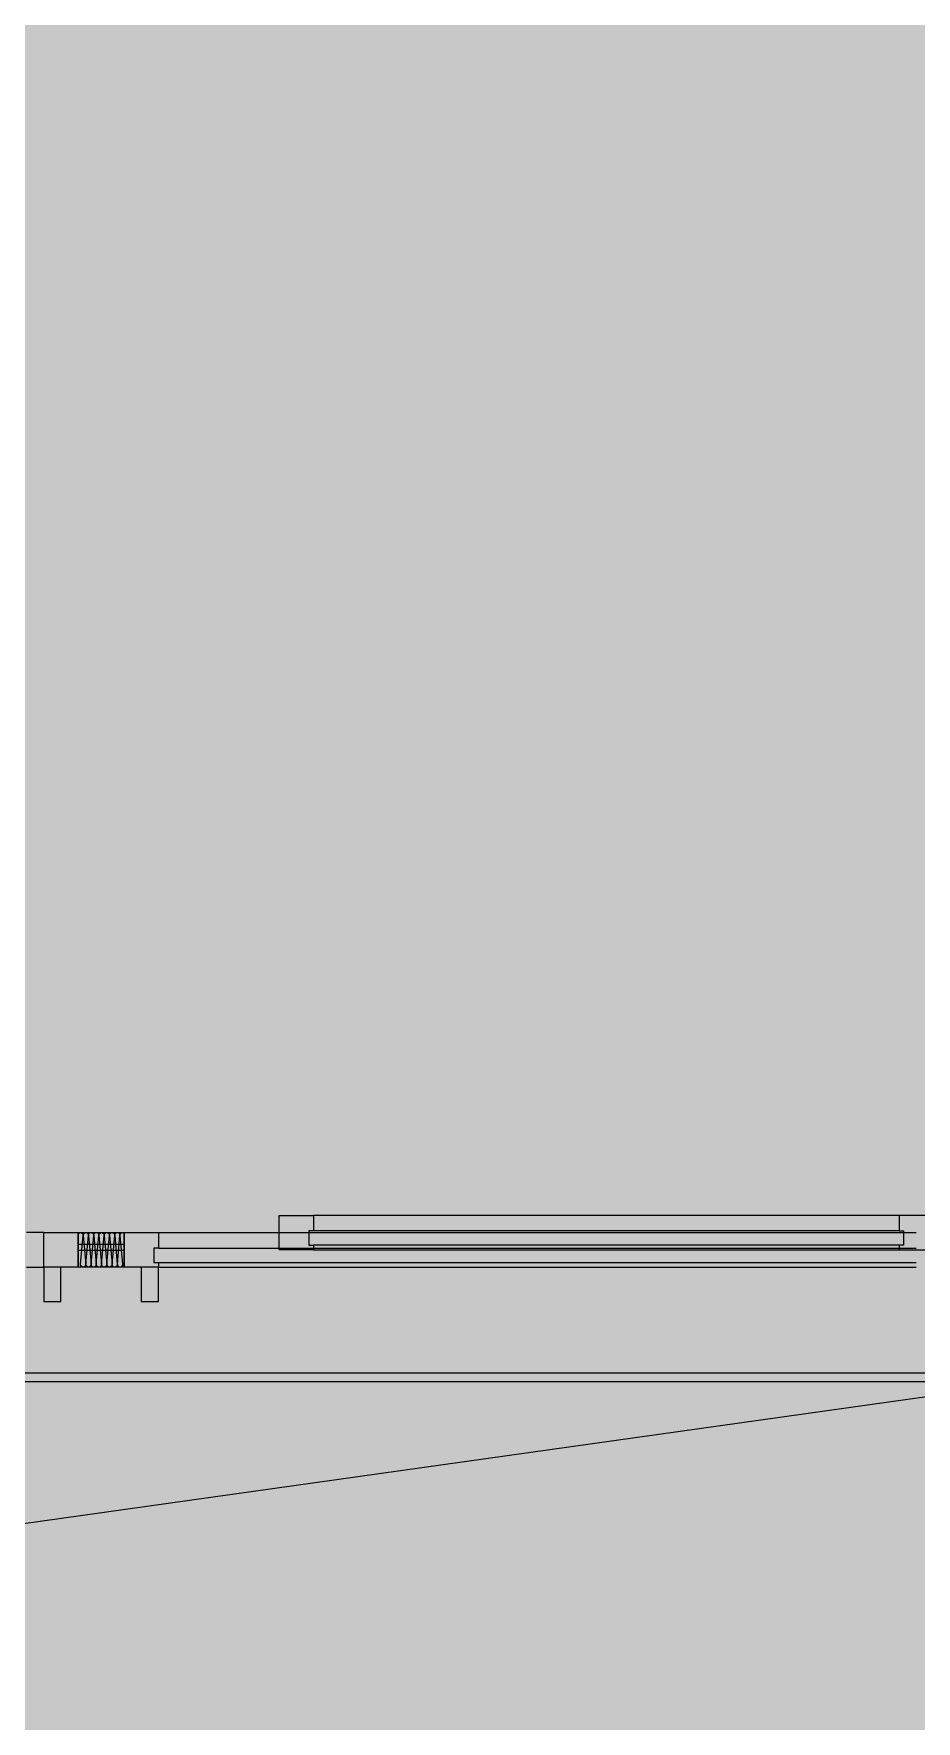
# Model space of a CAD drawing. Header units: inches. Extents: x 143994 to 247866, y 243815 to 272761.
# Drawn here: x 170038 to 171576, y 249055 to 251994 of the extents above; entities that cross this region are included whole.
import ezdxf

# ---------------------------------------------------------------- set-up
doc = ezdxf.new("R2010")
doc.units = ezdxf.units.IN
doc.header["$LTSCALE"] = 1000
doc.header["$MEASUREMENT"] = 0
doc.layers.get('DEFPOINTS').update_dxf_attribs({"color": 62})
for name, color, linetype in [('0-建筑1F', 127, 'Continuous'), ('0-建筑2F', 127, 'Continuous'), ('1 ALU 铝、玻璃轮廓', 90, 'Continuous'), ('PUB_HATCH', 8, 'Continuous'), ('型材层', 2, 'Continuous')]:
    doc.layers.add(name, color=color, linetype=linetype)
doc.layers.add('A-Flr-LVTRY', color=8, linetype='Continuous', lineweight=9)
doc.layers.add('MQ-HZ幕墙绘制', color=6, linetype='Continuous', lineweight=13)

# ---------------------------------------------------------------- blocks, each defined once
blk = doc.blocks.new('144')
at = {"layer": 'MQ-HZ幕墙绘制', "color": 127}
for p, q in [((651426.9, -390250.3), (651486.9, -390250.3)), ((651426.9, -390310.3), (651426.9, -390250.3)), ((652506.9, -390250.3), (651486.9, -390250.3)), ((651486.9, -390250.3), (651486.9, -390277.3)), ((652566.9, -390250.3), (652506.9, -390250.3)), ((652506.9, -390250.3), (652506.9, -390277.3)), ((651486.9, -390277.3), (651478.9, -390277.3)), ((651478.9, -390277.3), (651478.9, -390302.3)), ((652506.9, -390277.3), (651486.9, -390277.3)), ((652506.9, -390277.3), (652514.9, -390277.3)), ((652514.9, -390277.3), (652514.9, -390302.3)), ((651486.9, -390310.3), (651426.9, -390310.3)), ((651478.9, -390302.3), (651486.9, -390302.3)), ((652506.9, -390302.3), (651486.9, -390302.3)), ((651486.9, -390302.3), (651486.9, -390310.3)), ((651486.9, -390310.3), (652506.9, -390310.3)), ((652514.9, -390302.3), (652506.9, -390302.3)), ((652506.9, -390302.3), (652506.9, -390310.3)), ((652506.9, -390310.3), (652566.9, -390310.3))]:
    blk.add_line(p, q, dxfattribs=at)
at = {"layer": 'PUB_HATCH', "color": 127}
blk.add_line((652556.9, -390525.3), (650316.9, -390525.3), dxfattribs=at)
blk = doc.blocks.new('1442323')
at = {"layer": '1 ALU 铝、玻璃轮廓', "color": 127}
blk.add_line((693096.9, -390359.3), (693176.9, -390359.3), dxfattribs=at)
at = {"layer": 'A-Flr-LVTRY', "color": 127}
blk.add_line((691954.2, -390992.9), (694896.9, -390579.3), dxfattribs=at)
at = {"layer": 'MQ-HZ幕墙绘制', "color": 127}
for p, q in [((693036.9, -390339.3), (693006.9, -390339.3)), ((693036.9, -390339.3), (693096.9, -390339.3)), ((693036.9, -390399.3), (693036.9, -390339.3)), ((693036.9, -390399.3), (693036.9, -390339.3)), ((693096.9, -390339.3), (693096.9, -390399.3)), ((693096.9, -390339.3), (693176.9, -390339.3)), ((693096.9, -390399.3), (693096.9, -390339.3)), ((693176.9, -390339.3), (693236.9, -390339.3)), ((693176.9, -390399.3), (693176.9, -390339.3)), ((693176.9, -390339.3), (693176.9, -390399.3)), ((693236.9, -390339.3), (694556.9, -390339.3)), ((693236.9, -390339.3), (693236.9, -390366.3)), ((693236.9, -390366.3), (693228.9, -390366.3)), ((693228.9, -390366.3), (693228.9, -390391.3)), ((693236.9, -390366.3), (694556.9, -390366.3)), ((693006.9, -390399.3), (693036.9, -390399.3)), ((693096.9, -390399.3), (693036.9, -390399.3)), ((693036.9, -390399.3), (693036.9, -390459.3)), ((693066.9, -390459.3), (693066.9, -390399.3)), ((693176.9, -390399.3), (693096.9, -390399.3)), ((693236.9, -390399.3), (693176.9, -390399.3)), ((693206.9, -390399.3), (693206.9, -390459.3)), ((693228.9, -390391.3), (693236.9, -390391.3)), ((693236.9, -390391.3), (694556.9, -390391.3)), ((693236.9, -390391.3), (693236.9, -390399.3)), ((693236.9, -390399.3), (694556.9, -390399.3)), ((693236.9, -390459.3), (693236.9, -390399.3)), ((693036.9, -390459.3), (693066.9, -390459.3)), ((693206.9, -390459.3), (693236.9, -390459.3))]:
    blk.add_line(p, q, dxfattribs=at)
at = {"layer": 'MQ-HZ幕墙绘制', "color": 127, "extrusion": (-2.24964e-32, -1.22465e-16, -1)}
for p, q in [((693101.1, -390394.2), (693105.6, -390344.4)), ((693105.7, -390344.4), (693110.2, -390394.2)), ((693110.3, -390394.2), (693114.8, -390344.4)), ((693114.9, -390344.4), (693119.4, -390394.2)), ((693119.4, -390394.2), (693124, -390344.4)), ((693124, -390344.4), (693128.5, -390394.2)), ((693128.6, -390394.2), (693133.1, -390344.4)), ((693133.2, -390344.4), (693137.7, -390394.2)), ((693137.8, -390394.2), (693142.3, -390344.4)), ((693142.4, -390344.4), (693146.9, -390394.2)), ((693146.9, -390394.2), (693151.4, -390344.4)), ((693151.5, -390344.4), (693156, -390394.2)), ((693156.1, -390394.2), (693160.6, -390344.4)), ((693160.7, -390344.4), (693165.2, -390394.2)), ((693165.3, -390394.2), (693169.8, -390344.4)), ((693169.8, -390344.4), (693174.4, -390394.2))]:
    blk.add_line(p, q, dxfattribs=at)
for centre, start, end in [((-693101, -390343.8), 24.6453, 90.5101), ((-693101.1, -390343.8), 89.49, 186.7282), ((-693110.2, -390343.8), 353.2719, 90.5101), ((-693110.3, -390343.8), 89.49, 186.7282), ((-693119.4, -390343.8), 353.2719, 90.5101), ((-693119.5, -390343.8), 89.49, 186.7282), ((-693128.5, -390343.8), 353.2719, 90.5101), ((-693128.6, -390343.8), 89.49, 186.7282), ((-693137.7, -390343.8), 353.2719, 90.5101), ((-693137.8, -390343.8), 89.49, 186.7282), ((-693146.9, -390343.8), 353.2719, 90.5101), ((-693146.9, -390343.8), 89.49, 186.7282), ((-693156, -390343.8), 353.2719, 90.5101), ((-693156.1, -390343.8), 89.49, 186.7282), ((-693165.2, -390343.8), 353.2719, 90.5101), ((-693165.3, -390343.8), 89.49, 186.7282), ((-693174.3, -390343.8), 353.2719, 89.4899), ((-693105.6, -390394.8), 269.4898, 6.728), ((-693105.7, -390394.8), 173.272, 270.5102), ((-693114.8, -390394.8), 269.4898, 6.728), ((-693114.9, -390394.8), 173.272, 270.5102), ((-693124, -390394.8), 269.4898, 6.728), ((-693124, -390394.8), 173.272, 270.5102), ((-693133.1, -390394.8), 269.4898, 6.728), ((-693133.2, -390394.8), 173.272, 270.5102), ((-693142.3, -390394.8), 269.4898, 6.728), ((-693142.4, -390394.8), 173.272, 270.5102), ((-693151.4, -390394.8), 269.4898, 6.728), ((-693151.5, -390394.8), 173.272, 270.5102), ((-693160.6, -390394.8), 269.4898, 6.728), ((-693160.7, -390394.8), 173.272, 270.5102), ((-693169.8, -390394.8), 269.4898, 6.728), ((-693169.8, -390394.8), 173.272, 270.5102)]:
    blk.add_arc(centre, 4.54, start, end, dxfattribs=at)
at = {"layer": 'PUB_HATCH', "color": 127}
blk.add_line((694606.9, -390599.3), (692366.9, -390599.3), dxfattribs=at)
at = {"layer": '型材层', "color": 127}
blk.add_line((693176.9, -390370.3), (693096.9, -390370.3), dxfattribs=at)

msp = doc.modelspace()

# ---------------------------------------------------------------- hatches: boundary and pattern name
at = {"layer": 'DEFPOINTS'}
h = msp.add_hatch(dxfattribs=at)
h.set_pattern_fill('ANSI31', color=250)
h.set_pattern_definition([(45, (-65482.5842, -4e-05), (-1.122532015, 1.122532015), [])])
h.paths.add_polyline_path([(182383.45, 243814.78), (157803.44, 243814.78), (157803.44, 270814.78), (182383.45, 270814.78)])

# ---------------------------------------------------------------- block references
at = {"layer": '0-建筑1F'}
msp.add_blockref('144', (-480961.31, 640186.38), dxfattribs=at)
at = {"layer": '0-建筑2F'}
msp.add_blockref('1442323', (-522981.31, 640245.41), dxfattribs=at)

doc.saveas('drawing.dxf')
